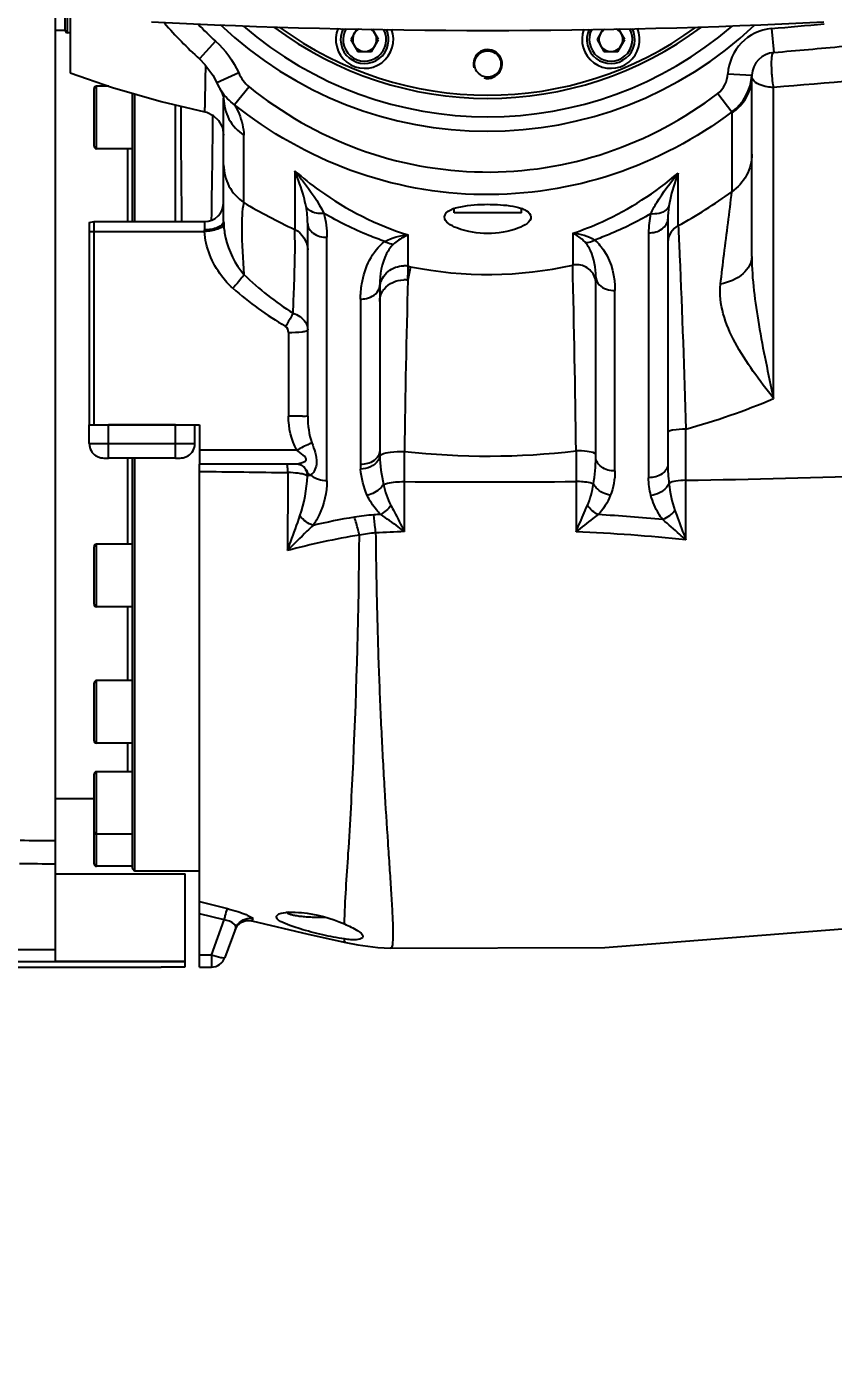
# Model space of a CAD drawing. Header units: millimetres. Extents: x 7426 to 8740, y 124 to 421.
# Drawn here: x 7938.54 to 7946.94, y 287.04 to 300.99 of the extents above; entities that cross this region are included whole.
import ezdxf

# ---------------------------------------------------------------- set-up
doc = ezdxf.new("R2010")
doc.units = ezdxf.units.MM
for name, color, linetype in [('外形图', 7, 'Continuous'), ('多重引线', 7, 'Continuous'), ('尺寸标注', 7, 'Continuous')]:
    doc.layers.add(name, color=color, linetype=linetype)
doc.styles.add('微软雅黑', font='msyh.ttc')
doc.dimstyles.new('尺寸标注_1_20比例', dxfattribs={"dimtxt": 2.1, "dimasz": 1.7, "dimexe": 0.5, "dimexo": 0.4, "dimgap": 0.5, "dimtad": 1, "dimdec": 1, "dimlfac": 20, "dimdsep": 46, "dimtxsty": '微软雅黑', "dimcen": 0.09, "dimadec": 0, "dimazin": 0, "dimtp": 0.01, "dimtm": 0.01, "dimtfac": 1, "dimtdec": 1, "dimtofl": 0, "dimtmove": 0, "dimatfit": 3, "dimfxl": 1, "dimtolj": 1, "dimarcsym": 0})

# ---------------------------------------------------------------- blocks, each defined once
blk = doc.blocks.new('*D1015')
at = {"layer": 'Defpoints', "color": 0}
for p in [(7955.019, 314.092), (7955.019, 297.936), (7930.643, 285.627)]:
    blk.add_point(p, dxfattribs=at)
at = {"layer": '尺寸标注', "color": 0, "linetype": 'Continuous', "lineweight": -2}
for p, q in [((7930.643, 286.027), (7930.643, 314.592)), ((7955.019, 298.336), (7955.019, 314.592)), ((7932.343, 314.092), (7953.319, 314.092))]:
    blk.add_line(p, q, dxfattribs=at)
at = {"layer": '尺寸标注', "color": 0}
for points in [[(7932.343, 314.375), (7932.343, 313.809), (7930.643, 314.092)], [(7953.319, 313.809), (7953.319, 314.375), (7955.019, 314.092)]]:
    blk.add_solid(points, dxfattribs=at)
at = {"layer": '尺寸标注', "color": 0, "insert": (7942.831, 315.678), "char_height": 2.1, "attachment_point": 5, "style": '微软雅黑'}
blk.add_mtext('\\A1;\\A1;487.5', dxfattribs=at)
blk = doc.blocks.new('*D1252')
at = {"layer": 'Defpoints', "color": 0}
for p in [(7955.019, 321.213), (7955.019, 294.482), (7929.743, 267.456)]:
    blk.add_point(p, dxfattribs=at)
at = {"layer": '多重引线', "color": 0, "lineweight": -2}
for p, q in [((7929.743, 267.856), (7929.743, 321.713)), ((7955.019, 294.882), (7955.019, 321.713)), ((7931.443, 321.213), (7953.319, 321.213))]:
    blk.add_line(p, q, dxfattribs=at)
at = {"layer": '多重引线', "color": 0}
for points in [[(7931.443, 321.496), (7931.443, 320.929), (7929.743, 321.213)], [(7953.319, 320.929), (7953.319, 321.496), (7955.019, 321.213)]]:
    blk.add_solid(points, dxfattribs=at)
at = {"layer": '多重引线', "color": 0, "insert": (7942.381, 322.799), "char_height": 2.1, "attachment_point": 5, "style": '微软雅黑'}
blk.add_mtext('\\A1;505.5', dxfattribs=at)

msp = doc.modelspace()

# ---------------------------------------------------------------- linework, layer by layer
at = {"layer": '外形图', "color": 0, "linetype": 'Continuous'}
for p, q in [((7938.8436, 291.2628), (7938.8436, 301.5684)), ((7938.9436, 300.9567), (7938.9436, 301.2382)), ((7938.9686, 300.9317), (7938.9686, 301.1969)), ((7938.9936, 301.1805), (7938.9936, 300.5132)), ((7938.9436, 300.9567), (7938.8436, 300.9567)), ((7941.9808, 300.9717), (7941.9173, 300.8617)), ((7942.206, 300.8617), (7942.1445, 300.9683)), ((7944.5429, 300.9683), (7944.4814, 300.8617)), ((7944.7701, 300.8617), (7944.7066, 300.9717)), ((7946.3001, 300.9757), (7946.3219, 300.7267)), ((7938.9936, 300.9317), (7938.9686, 300.9317)), ((7940.5089, 300.8446), (7940.3406, 300.6598)), ((7941.9173, 300.8617), (7941.9895, 300.7367)), ((7942.1338, 300.7367), (7942.206, 300.8617)), ((7944.4814, 300.8617), (7944.5536, 300.7367)), ((7944.6979, 300.7367), (7944.7701, 300.8617)), ((7941.9895, 300.7367), (7942.1338, 300.7367)), ((7944.5536, 300.7367), (7944.6979, 300.7367)), ((7940.7501, 300.5132), (7940.5227, 300.4094)), ((7945.8444, 300.5037), (7946.0941, 300.4907)), ((7946.0938, 298.602), (7946.0938, 300.4802)), ((7939.2436, 299.7503), (7939.2436, 300.3503)), ((7939.2686, 299.7253), (7939.2686, 300.3753)), ((7939.3989, 300.3753), (7939.2686, 300.3753)), ((7939.6436, 298.9659), (7939.6436, 300.303)), ((7939.6686, 298.9659), (7939.6686, 300.2958)), ((7940.8589, 300.3691), (7940.7081, 300.182)), ((7945.7392, 300.2993), (7945.8846, 300.1083)), ((7946.3202, 297.1235), (7946.3202, 300.3623)), ((7940.0936, 298.9659), (7940.0936, 300.1812)), ((7940.5936, 298.968), (7940.5936, 300.2497)), ((7945.8846, 300.1083), (7945.8845, 300.0956)), ((7945.8845, 300.0956), (7945.8845, 299.2776)), ((7940.8029, 299.1641), (7940.8029, 299.8652)), ((7939.6436, 299.7253), (7939.2686, 299.7253)), ((7939.5936, 299.7253), (7939.5936, 298.9659)), ((7941.3336, 299.4937), (7941.3336, 299.206)), ((7945.3279, 298.9242), (7945.3279, 299.4716)), ((7941.3336, 299.206), (7941.3336, 298.885)), ((7942.9937, 299.0567), (7942.9937, 299.1015)), ((7943.6937, 299.0567), (7942.9937, 299.0567)), ((7943.6937, 299.0567), (7943.6937, 299.1014)), ((7939.1936, 298.9573), (7939.2436, 298.9659)), ((7939.1936, 298.9573), (7939.1936, 296.852)), ((7939.2436, 296.8519), (7939.2436, 298.9659)), ((7939.2436, 298.9659), (7940.3936, 298.9659)), ((7939.2436, 298.8635), (7940.3948, 298.8635)), ((7940.3936, 298.9659), (7940.3936, 298.8811)), ((7941.4686, 296.9394), (7941.4686, 298.9444)), ((7945.2188, 298.9906), (7945.2188, 296.4419)), ((7941.6686, 296.2671), (7941.6686, 298.803)), ((7942.516, 298.5009), (7942.516, 298.8267)), ((7944.2282, 298.8447), (7944.2282, 298.5131)), ((7945.0187, 298.8492), (7945.0187, 296.3005)), ((7942.5395, 298.4961), (7942.5119, 298.3558)), ((7942.2187, 298.3008), (7942.2187, 296.5796)), ((7944.4687, 296.5127), (7944.4687, 298.3897)), ((7942.0187, 298.1594), (7942.0187, 296.4382)), ((7944.6687, 296.3713), (7944.6687, 298.2483)), ((7941.2686, 297.8117), (7941.2686, 296.94)), ((7939.1936, 296.6554), (7939.1936, 296.852)), ((7939.1936, 296.852), (7939.2422, 296.8519)), ((7939.2436, 296.8519), (7940.3436, 296.8519)), ((7939.3936, 296.5045), (7939.3936, 296.8519)), ((7940.0936, 296.8519), (7939.3936, 296.8519)), ((7940.0936, 296.5045), (7940.0936, 296.8519)), ((7940.2936, 296.6554), (7940.2936, 296.8519)), ((7940.3436, 296.8519), (7940.3436, 296.4464)), ((7945.4057, 295.6541), (7945.4057, 296.8055)), ((7940.0936, 296.6519), (7939.3936, 296.6519)), ((7940.0936, 296.5045), (7939.3936, 296.5045)), ((7939.5936, 296.5045), (7939.5936, 295.6073)), ((7939.6436, 292.2315), (7939.6436, 296.5045)), ((7939.6686, 292.2064), (7939.6686, 296.5045)), ((7941.356, 296.5871), (7940.3436, 296.5871)), ((7942.4755, 295.7397), (7942.4755, 296.5743)), ((7944.2629, 296.5803), (7944.2629, 296.26)), ((7940.3436, 296.4463), (7941.3446, 296.4463)), ((7940.3436, 291.2064), (7940.3436, 296.4428)), ((7941.3447, 296.4463), (7941.345, 296.4463)), ((7941.3963, 296.4345), (7941.4362, 296.4062)), ((7941.4362, 296.4062), (7941.4595, 296.373)), ((7941.4595, 296.373), (7941.4629, 296.365)), ((7944.2629, 296.2599), (7944.2629, 295.7375)), ((7939.2436, 294.9823), (7939.2436, 295.5823)), ((7939.2686, 294.9573), (7939.2686, 295.6073)), ((7939.6436, 295.6073), (7939.2686, 295.6073)), ((7939.6436, 294.9573), (7939.2686, 294.9573)), ((7939.5936, 294.9573), (7939.5936, 294.1879)), ((7939.2436, 293.5629), (7939.2436, 294.1629)), ((7939.2686, 293.5379), (7939.2686, 294.1879)), ((7939.6436, 294.1879), (7939.2686, 294.1879)), ((7939.6436, 293.5379), (7939.2686, 293.5379)), ((7939.5936, 293.5379), (7939.5936, 293.2395)), ((7939.2436, 292.2814), (7939.2436, 293.2145)), ((7939.2686, 292.2564), (7939.2686, 293.2395)), ((7939.6436, 293.2395), (7939.2686, 293.2395)), ((7939.2436, 292.9565), (7938.8436, 292.9565)), ((7939.6436, 292.5895), (7939.2686, 292.5895)), ((7938.8436, 292.1784), (7940.1936, 292.1784)), ((7939.6436, 292.2564), (7939.2686, 292.2564)), ((7939.6436, 292.2314), (7939.6686, 292.2064)), ((7940.3436, 292.2064), (7939.6686, 292.2064)), ((7940.1936, 291.2073), (7940.1936, 292.1784)), ((7940.3436, 291.8878), (7940.6342, 291.8144)), ((7940.5989, 291.6966), (7940.3436, 291.761)), ((7940.4656, 291.3304), (7940.5989, 291.6966)), ((7940.7198, 291.6163), (7940.6066, 291.3051)), ((7940.7119, 291.5946), (7940.7383, 291.64)), ((7940.8884, 291.689), (7941.4729, 291.5505)), ((7941.4729, 291.5505), (7941.8649, 291.4618)), ((7938.8436, 291.3859), (7937.123, 291.3859)), ((7940.4656, 291.3304), (7940.3436, 291.3304)), ((7940.4656, 291.3304), (7940.4656, 291.2064)), ((7942.3319, 291.4032), (7942.3318, 291.4032)), ((7937.0603, 291.2064), (7939.9436, 291.2064)), ((7940.1936, 291.2608), (7937.0611, 291.2608)), ((7940.1936, 291.2628), (7938.8436, 291.2628)), ((7939.9436, 291.2073), (7939.9436, 291.2064)), ((7939.9436, 291.2073), (7940.1936, 291.2073)), ((7940.3436, 291.2064), (7940.4656, 291.2064))]:
    msp.add_line(p, q, dxfattribs=at)
for points in [[(7940.3406, 300.6598), (7940.3981, 300.6014), (7940.4804, 300.4895), (7940.5227, 300.4094)], [(7938.9936, 300.5132), (7939.4359, 300.3627), (7939.9444, 300.2165), (7940.3959, 300.1096)], [(7940.5227, 300.4094), (7940.5266, 300.4009), (7940.5708, 300.3156)], [(7940.5708, 300.3156), (7940.5883, 300.2711), (7940.5915, 300.2597)], [(7940.5915, 300.2597), (7940.5935, 300.2496), (7940.5936, 300.2497)], [(7940.3959, 300.1096), (7940.4175, 300.104), (7940.4851, 300.0713), (7940.5414, 300.018), (7940.5798, 299.9472), (7940.5936, 299.8651)], [(7941.345, 296.4463), (7941.3608, 296.4451), (7941.3963, 296.4345)], [(7940.7383, 291.64), (7940.7786, 291.6736), (7940.8279, 291.6912), (7940.8804, 291.6907), (7940.8884, 291.689)], [(7942.3319, 291.4032), (7944.5628, 291.4106), (7947.0389, 291.6042)], [(7941.8649, 291.4618), (7941.9925, 291.4369), (7942.1985, 291.4108), (7942.3317, 291.4029)]]:
    msp.add_lwpolyline(points, dxfattribs=at)
msp.add_circle((7943.3437, 300.6067), 0.1375, dxfattribs=at)
for centre, radius, start, end in [((7938.9686, 300.9567), 0.025, 180, 270), ((7943.3437, 369.965), 69.0083, 267.092708, 272.907292), ((7943.3437, 303.9568), 4.4597, 220.98425, 227.67048), ((7943.3437, 303.9568), 4.2097, 224.23471, 227.67048), ((7943.3437, 303.9568), 4.0501, 226.51002, 313.31667), ((7943.3437, 303.9568), 3.9001, 229.27876, 310.74329), ((7943.3437, 303.9568), 3.7078, 233.102, 306.89801), ((7943.3437, 303.9568), 3.6751, 233.79706, 306.09519), ((7942.0617, 300.8617), 0.3, 157.06183, 20.86111), ((7942.0617, 300.8617), 0.25, 152.64407, 25.27711), ((7942.0617, 300.8617), 0.225, 149.5219, 28.34705), ((7942.0617, 300.8617), 0.125, 118.77901, 58.72349), ((7944.6257, 300.8617), 0.3, 159.13889, 22.93817), ((7944.6257, 300.8617), 0.25, 154.72289, 27.35593), ((7944.6257, 300.8617), 0.225, 151.65295, 30.4781), ((7944.6257, 300.8617), 0.125, 121.27651, 61.22099), ((7946.3438, 300.4776), 0.5, 95.01046, 177.01342), ((7928.085, 509.6053), 209.4232, 274.989742, 275.139607), ((7943.3437, 300.6067), 0.15, 255, 195), ((7946.3438, 300.4776), 0.25, 95.01046, 177.0134), ((7940.1586, 300.5844), 0.2486, 359.05214, 1.37639), ((7940.3467, 300.2654), 0.3209, 77.57454, 79.1329), ((7945.5924, 300.517), 0.5024, 305.56804, 356.99067), ((7946.3436, 300.4776), 0.2498, 177.01233, 180.00084), ((7939.2686, 300.3503), 0.025, 90, 180), ((7941.0066, 300.6134), 0.5243, 209.56276, 213.75944), ((8147.2626, 301.1722), 207.1189, 180.277507, 180.609848), ((7737.5479, 302.1868), 202.9454, 359.095311, 359.405335), ((7939.2686, 299.7503), 0.025, 180, 270), ((7943.1556, 302.9605), 4.5837, 298.286, 306.53732), ((7940.3936, 299.1659), 0.2, 270, 0), ((7943.7719, 304.1656), 5.8163, 239.30612, 245.21827), ((7943.112, 298.755), 0.3674, 109.13339, 112.16217), ((7943.5753, 298.7548), 0.3676, 67.85284, 70.84671), ((7945.9294, 298.8499), 0.9107, 167.51616, 180.04086), ((7946.072, 298.9913), 0.8533, 170.88884, 180.04524), ((7942.4686, 298.2453), 0.2599, 79.49678, 89.99243), ((7915.7347, 299.1859), 26.7901, 358.22469, 358.53486), ((7944.0711, 306.0934), 7.7502, 258.42455, 258.60165), ((7943.3438, 302.4797), 4.064, 258.58445, 282.56969), ((7771.7589, 294.4544), 172.5171, 0.706051, 1.348104), ((7943.032, 300.7294), 3.2123, 226.10689, 237.73241), ((7942.4687, 298.083), 0.2763, 80.99453, 89.99924), ((8076.1966, 294.734), 133.7337, 178.448108, 179.211569), ((7943.0284, 300.9267), 3.5374, 228.60337, 239.59809), ((7942.4455, 298.1226), 0.2295, 141.94383, 147.48631), ((7943.3866, 304.0868), 7.556, 285.4985, 292.84525), ((7943.751, 296.579), 1.5323, 179.97498, 181.88929), ((7942.4688, 295.3447), 1.2295, 89.68661, 90.00625), ((7943.3435, 304.2997), 7.7741, 263.58959, 276.79196), ((7942.8639, 296.5119), 1.6048, 350.02482, 0.02809), ((7944.0708, 542.1078), 245.7698, 269.131041, 269.345449), ((8299.8317, 293.4551), 358.5802, 179.53682, 179.666619), ((7941.318, 296.3153), 0.1482, 23.10084, 41.11261), ((7941.1245, 296.241), 0.3586, 14.07043, 17.71484), ((7941.3932, 296.3258), 0.0792, 1.69886, 15.94304), ((7942.7711, 296.4377), 0.7524, 179.96535, 183.61703), ((7946.928, 296.4429), 1.7092, 180.03492, 186.79508), ((7943.3724, 421.4095), 125.1527, 270.930898, 272.832785), ((7941.5587, 296.2682), 0.1051, 145.20674, 151.73174), ((7942.4687, 295.2535), 1.006, 89.60957, 90.00002), ((7943.3431, 423.4001), 127.1435, 269.60902, 270.414484), ((7943.3806, 287.6484), 8.3643, 99.81684, 102.82334), ((7942.2681, 294.0785), 1.8386, 93.43496, 99.82153), ((7943.3229, 276.5069), 19.4419, 93.2267, 93.43532), ((7943.3993, 277.1456), 18.8021, 84.60716, 86.6625), ((7943.1996, 288.3523), 7.4468, 99.21679, 105.11682), ((7942.2666, 294.3778), 1.3503, 93.83285, 101.09205), ((7943.3287, 275.1823), 20.5751, 92.37657, 93.21068), ((7943.4031, 276.0721), 19.6842, 84.16077, 87.49642), ((7939.2686, 295.5823), 0.025, 90, 180), ((7939.2686, 294.9823), 0.025, 180, 270), ((7939.2686, 294.1629), 0.025, 90, 180), ((7939.2686, 293.5629), 0.025, 180, 270), ((7939.2686, 293.2145), 0.025, 90, 180), ((7939.2686, 292.6145), 0.025, 180, 270), ((7938.8121, 308.659), 16.1353, 268.80151, 270.11172), ((7938.8148, 308.5555), 16.2732, 268.78193, 270.10118), ((7939.2686, 292.2814), 0.025, 180, 270), ((7941.3, 291.2209), 0.5567, 92.68387, 95.93519), ((7940.8602, 291.5627), 0.1516, 76.16658, 89.79997), ((7940.4656, 291.3564), 0.15, 270, 340)]:
    msp.add_arc(centre, radius, start, end, dxfattribs=at)
for points, knots in [([(7946.3219, 300.7267), (7946.5637, 300.7479), (7947.0484, 300.7905), (7947.7791, 300.8609), (7948.3981, 300.9368), (7948.9104, 301.0451), (7949.4466, 301.2598), (7949.8114, 301.8971), (7950.1111, 302.878), (7950.249, 304.1334), (7950.1102, 305.39), (7949.81, 306.3707), (7949.4428, 307.0066), (7948.9073, 307.2193), (7948.3955, 307.3272), (7947.7773, 307.4029), (7947.0476, 307.4732), (7946.5634, 307.5158), (7946.3219, 307.5369)], [0, 0, 0, 0, 0.0593043, 0.1188845, 0.1794921, 0.2113154, 0.2472204, 0.3167243, 0.3787353, 0.500163, 0.6214929, 0.6838269, 0.7530601, 0.7889393, 0.8207532, 0.8812568, 0.9407662, 1, 1, 1, 1]), ([(7949.4599, 300.9538), (7949.2794, 300.7975), (7948.7801, 300.6074), (7947.7181, 300.4752), (7946.8818, 300.4082), (7946.3202, 300.3623)], [0, 0, 0, 0, 0.222037, 0.4759952, 1, 1, 1, 1]), ([(7946.3068, 300.6996), (7946.3079, 300.705), (7946.3101, 300.7139), (7946.3138, 300.7225), (7946.316, 300.7253)], [0, 0, 0, 0, 0.6084151, 1, 1, 1, 1]), ([(7940.3959, 300.1096), (7940.3984, 300.1093), (7940.3946, 300.1265), (7940.4, 300.1426), (7940.3988, 300.1842), (7940.4023, 300.2617), (7940.4039, 300.3974), (7940.4062, 300.5133), (7940.4072, 300.5802)], [0, 0, 0, 0, 0.0162372, 0.0652196, 0.1458666, 0.257744, 0.5735435, 1, 1, 1, 1]), ([(7946.3055, 300.4802), (7946.3041, 300.4963), (7946.2999, 300.5562), (7946.2986, 300.6165), (7946.3019, 300.6603)], [0, 0, 0, 0, 0.2698218, 1, 1, 1, 1]), ([(7945.8845, 300.0956), (7945.9474, 300.1378), (7946.0544, 300.2517), (7946.0938, 300.4037), (7946.0938, 300.4776)], [0, 0, 0, 0, 0.5060382, 1, 1, 1, 1]), ([(7946.3202, 300.3623), (7946.2977, 300.3633), (7946.2223, 300.372), (7946.1358, 300.3986), (7946.1053, 300.4447)], [0, 0, 0, 0, 0.2893746, 1, 1, 1, 1]), ([(7946.3202, 300.3623), (7946.3187, 300.3709), (7946.3126, 300.41), (7946.3081, 300.4494), (7946.3055, 300.4802)], [0, 0, 0, 0, 0.2191692, 1, 1, 1, 1]), ([(7940.8589, 300.3691), (7941.1995, 300.0947), (7941.9744, 299.6517), (7943.2871, 299.4074), (7944.6056, 299.614), (7945.3918, 300.0347), (7945.7392, 300.2993)], [0, 0, 0, 0, 0.2503268, 0.5002743, 0.7500591, 1, 1, 1, 1]), ([(7940.5936, 300.2497), (7940.5936, 300.1753), (7940.6328, 300.0226), (7940.7399, 299.9078), (7940.8029, 299.8652)], [0, 0, 0, 0, 0.4946034, 1, 1, 1, 1]), ([(7945.8845, 300.1083), (7945.5156, 299.8291), (7944.6812, 299.3856), (7943.2836, 299.1681), (7941.8922, 299.4254), (7941.0698, 299.8924), (7940.7081, 300.182)], [0, 0, 0, 0, 0.249805, 0.4997513, 0.7498463, 1, 1, 1, 1]), ([(7940.7082, 300.182), (7940.7249, 300.1512), (7940.773, 300.0517), (7940.8029, 299.941), (7940.8029, 299.8651)], [0, 0, 0, 0, 0.3157625, 1, 1, 1, 1]), ([(7940.5936, 299.5562), (7940.5936, 299.4804), (7940.6324, 299.3255), (7940.7396, 299.2077), (7940.8029, 299.1641)], [0, 0, 0, 0, 0.4964974, 1, 1, 1, 1]), ([(7946.0938, 299.6684), (7946.0938, 299.5929), (7946.0549, 299.4383), (7945.9477, 299.321), (7945.8845, 299.2776)], [0, 0, 0, 0, 0.4961955, 1, 1, 1, 1]), ([(7941.3336, 299.4937), (7941.3612, 299.4603), (7941.4729, 299.3207), (7941.5778, 299.1736), (7941.6379, 299.052)], [0, 0, 0, 0, 0.2422784, 1, 1, 1, 1]), ([(7941.4516, 299.1242), (7941.4448, 299.1587), (7941.4144, 299.2846), (7941.3699, 299.4067), (7941.3336, 299.4937)], [0, 0, 0, 0, 0.2715449, 1, 1, 1, 1]), ([(7941.3338, 299.4936), (7941.4163, 299.4224), (7941.7723, 299.1404), (7942.186, 298.9276), (7942.516, 298.8267)], [0, 0, 0, 0, 0.240141, 1, 1, 1, 1]), ([(7944.2283, 298.8447), (7944.3331, 298.8791), (7944.7281, 299.0335), (7945.0889, 299.2691), (7945.3278, 299.4715)], [0, 0, 0, 0, 0.2605118, 1, 1, 1, 1]), ([(7945.0403, 299.0467), (7945.059, 299.0869), (7945.1419, 299.2373), (7945.247, 299.3738), (7945.3279, 299.4716)], [0, 0, 0, 0, 0.2589541, 1, 1, 1, 1]), ([(7945.3279, 299.4716), (7945.318, 299.4455), (7945.2775, 299.3329), (7945.2441, 299.217), (7945.2295, 299.1264)], [0, 0, 0, 0, 0.2335605, 1, 1, 1, 1]), ([(7945.7671, 298.3142), (7945.7793, 298.4189), (7945.8173, 298.7401), (7945.8627, 299.0605), (7945.8845, 299.2776)], [0, 0, 0, 0, 0.3257754, 1, 1, 1, 1]), ([(7940.8029, 299.1641), (7940.783, 299.0767), (7940.7783, 298.8237), (7940.7911, 298.5746), (7940.8048, 298.4145)], [0, 0, 0, 0, 0.3579904, 1, 1, 1, 1]), ([(7942.9916, 299.1021), (7943.0146, 299.1101), (7943.1298, 299.1393), (7943.2495, 299.146), (7943.3437, 299.146)], [0, 0, 0, 0, 0.2052519, 1, 1, 1, 1]), ([(7943.3437, 299.146), (7943.3774, 299.146), (7943.4955, 299.1424), (7943.6158, 299.13), (7943.6959, 299.1021)], [0, 0, 0, 0, 0.2840793, 1, 1, 1, 1]), ([(7941.6379, 299.0521), (7941.6185, 299.0496), (7941.551, 299.047), (7941.4736, 299.0805), (7941.4516, 299.1242)], [0, 0, 0, 0, 0.285346, 1, 1, 1, 1]), ([(7942.2729, 298.7593), (7942.2166, 298.7788), (7941.9981, 298.8607), (7941.7879, 298.9645), (7941.6379, 299.0521)], [0, 0, 0, 0, 0.2554029, 1, 1, 1, 1]), ([(7942.8937, 299.0162), (7942.8937, 299.0237), (7942.9036, 299.063), (7942.9444, 299.0834), (7942.9734, 299.0952)], [0, 0, 0, 0, 0.1942103, 1, 1, 1, 1]), ([(7943.3437, 298.8434), (7943.2344, 298.8434), (7943.086, 298.8595), (7942.8937, 298.9588), (7942.8937, 299.0162)], [0, 0, 0, 0, 0.6558779, 1, 1, 1, 1]), ([(7943.7937, 299.0162), (7943.7937, 298.9588), (7943.6014, 298.8595), (7943.453, 298.8434), (7943.3437, 298.8434)], [0, 0, 0, 0, 0.3440804, 1, 1, 1, 1]), ([(7943.7139, 299.0953), (7943.7258, 299.0904), (7943.7597, 299.0752), (7943.7937, 299.0417), (7943.7937, 299.0162)], [0, 0, 0, 0, 0.3349878, 1, 1, 1, 1]), ([(7945.0403, 299.0467), (7944.9015, 298.9662), (7944.7079, 298.87), (7944.507, 298.7923), (7944.4554, 298.7737)], [0, 0, 0, 0, 0.7451648, 1, 1, 1, 1]), ([(7945.2295, 299.1264), (7945.2235, 299.1126), (7945.1793, 299.0539), (7945.096, 299.0405), (7945.0403, 299.0467)], [0, 0, 0, 0, 0.2116171, 1, 1, 1, 1]), ([(7940.5936, 298.968), (7940.5936, 298.9397), (7940.5131, 298.886), (7940.4415, 298.8811), (7940.3936, 298.8811)], [0, 0, 0, 0, 0.3714667, 1, 1, 1, 1]), ([(7940.3948, 298.8635), (7940.3944, 298.8665), (7940.3938, 298.8723), (7940.3936, 298.8782), (7940.3936, 298.8811)], [0, 0, 0, 0, 0.5078672, 1, 1, 1, 1]), ([(7940.5945, 298.9354), (7940.5924, 298.9101), (7940.5051, 298.8747), (7940.442, 298.8659), (7940.3948, 298.8635)], [0, 0, 0, 0, 0.3502668, 1, 1, 1, 1]), ([(7940.6893, 298.2731), (7940.6458, 298.3115), (7940.4943, 298.4757), (7940.4043, 298.6987), (7940.3948, 298.8635)], [0, 0, 0, 0, 0.2599143, 1, 1, 1, 1]), ([(7940.5945, 298.9354), (7940.5967, 298.8894), (7940.6242, 298.702), (7940.7113, 298.5227), (7940.8048, 298.4144)], [0, 0, 0, 0, 0.2435391, 1, 1, 1, 1]), ([(7941.317, 298.0131), (7941.3208, 298.1096), (7941.3306, 298.4), (7941.3413, 298.691), (7941.3336, 298.885)], [0, 0, 0, 0, 0.3320577, 1, 1, 1, 1]), ([(7941.4686, 298.9444), (7941.4686, 298.9058), (7941.5282, 298.8217), (7941.6195, 298.803), (7941.6686, 298.803)], [0, 0, 0, 0, 0.4402325, 1, 1, 1, 1]), ([(7945.0187, 298.8492), (7945.0679, 298.8492), (7945.1592, 298.8679), (7945.2188, 298.952), (7945.2188, 298.9906)], [0, 0, 0, 0, 0.5597675, 1, 1, 1, 1]), ([(7945.3279, 298.9242), (7945.3321, 298.8218), (7945.3641, 298.1159), (7945.3889, 297.4095), (7945.4057, 296.8055)], [0, 0, 0, 0, 0.1449618, 1, 1, 1, 1]), ([(7942.0187, 298.1594), (7942.0187, 298.2128), (7942.0363, 298.4309), (7942.1377, 298.6608), (7942.2729, 298.7593)], [0, 0, 0, 0, 0.242192, 1, 1, 1, 1]), ([(7942.3599, 298.7286), (7942.3313, 298.7016), (7942.2453, 298.5719), (7942.2187, 298.4141), (7942.2187, 298.3008)], [0, 0, 0, 0, 0.257468, 1, 1, 1, 1]), ([(7942.3599, 298.7286), (7942.3534, 298.7281), (7942.3221, 298.7303), (7942.2932, 298.7454), (7942.2729, 298.7593)], [0, 0, 0, 0, 0.2095135, 1, 1, 1, 1]), ([(7942.516, 298.8267), (7942.5028, 298.822), (7942.4459, 298.7979), (7942.3946, 298.7613), (7942.3599, 298.7286)], [0, 0, 0, 0, 0.2271528, 1, 1, 1, 1]), ([(7944.3621, 298.7461), (7944.3517, 298.7574), (7944.3121, 298.7965), (7944.265, 298.8284), (7944.2282, 298.8447)], [0, 0, 0, 0, 0.2761053, 1, 1, 1, 1]), ([(7944.4554, 298.7737), (7944.4474, 298.7687), (7944.419, 298.7529), (7944.3852, 298.7431), (7944.3621, 298.7461)], [0, 0, 0, 0, 0.2890732, 1, 1, 1, 1]), ([(7944.4687, 298.3897), (7944.4687, 298.4833), (7944.4487, 298.6126), (7944.3837, 298.7224), (7944.3621, 298.7461)], [0, 0, 0, 0, 0.7449009, 1, 1, 1, 1]), ([(7944.4554, 298.7737), (7944.4965, 298.741), (7944.6227, 298.5904), (7944.6687, 298.3888), (7944.6687, 298.2483)], [0, 0, 0, 0, 0.2720301, 1, 1, 1, 1]), ([(7946.0938, 298.602), (7946.0938, 298.5364), (7946.0013, 298.3886), (7945.8524, 298.3335), (7945.7671, 298.3142)], [0, 0, 0, 0, 0.428969, 1, 1, 1, 1]), ([(7946.0938, 298.6021), (7946.0938, 298.3655), (7946.1611, 297.8678), (7946.2645, 297.3801), (7946.3202, 297.1235)], [0, 0, 0, 0, 0.4739357, 1, 1, 1, 1]), ([(7942.2214, 298.3003), (7942.2301, 298.3557), (7942.2925, 298.4648), (7942.4107, 298.5052), (7942.4687, 298.5052)], [0, 0, 0, 0, 0.4918068, 1, 1, 1, 1]), ([(7944.4564, 298.3912), (7944.4396, 298.4349), (7944.3709, 298.5097), (7944.2722, 298.5219), (7944.2282, 298.5131)], [0, 0, 0, 0, 0.5110732, 1, 1, 1, 1]), ([(7940.8048, 298.4144), (7940.7981, 298.4039), (7940.7629, 298.3542), (7940.7227, 298.3081), (7940.6893, 298.2731)], [0, 0, 0, 0, 0.2052038, 1, 1, 1, 1]), ([(7946.3202, 297.1235), (7946.1776, 297.3122), (7945.9053, 297.6565), (7945.7431, 298.1075), (7945.7671, 298.3142)], [0, 0, 0, 0, 0.5320396, 1, 1, 1, 1]), ([(7942.0187, 298.1594), (7942.0392, 298.1594), (7942.1136, 298.1664), (7942.194, 298.2139), (7942.2125, 298.2661)], [0, 0, 0, 0, 0.2704763, 1, 1, 1, 1]), ([(7941.317, 298.0131), (7941.3117, 298.0029), (7941.2869, 297.9564), (7941.2601, 297.9109), (7941.2383, 297.8757)], [0, 0, 0, 0, 0.2171888, 1, 1, 1, 1]), ([(7941.317, 298.0131), (7941.3417, 298.0051), (7941.4141, 297.9725), (7941.4686, 297.8938), (7941.4686, 297.8402)], [0, 0, 0, 0, 0.3264172, 1, 1, 1, 1]), ([(7941.2686, 297.8117), (7941.3159, 297.8117), (7941.3831, 297.8148), (7941.4422, 297.8251), (7941.4686, 297.8343), (7941.4686, 297.8402)], [0, 0, 0, 0, 0.6918414, 0.914397, 1, 1, 1, 1]), ([(7941.4686, 296.9394), (7941.4686, 296.9441), (7941.4373, 296.9328), (7941.4065, 296.9439), (7941.3388, 296.9384), (7941.2932, 296.94), (7941.2686, 296.94)], [0, 0, 0, 0, 0.0702184, 0.2928997, 0.6319089, 1, 1, 1, 1]), ([(7945.4057, 296.8055), (7945.3612, 296.805), (7945.2992, 296.8006), (7945.2418, 296.7896), (7945.2188, 296.7783), (7945.2188, 296.7725)], [0, 0, 0, 0, 0.6897643, 0.9094039, 1, 1, 1, 1]), ([(7939.1936, 296.6554), (7939.1936, 296.6305), (7939.2064, 296.5799), (7939.2511, 296.5327), (7939.2962, 296.5114), (7939.3292, 296.5051), (7939.3616, 296.5047), (7939.3819, 296.5045), (7939.3936, 296.5045)], [0, 0, 0, 0, 0.2627797, 0.5254255, 0.6576607, 0.7854944, 0.876769, 1, 1, 1, 1]), ([(7939.3936, 296.6519), (7939.3806, 296.6519), (7939.3551, 296.6519), (7939.318, 296.6521), (7939.2839, 296.6524), (7939.254, 296.6529), (7939.2322, 296.6533), (7939.2178, 296.6537), (7939.2093, 296.654), (7939.2029, 296.6544), (7939.1978, 296.6545), (7939.1955, 296.6551), (7939.1936, 296.655), (7939.1936, 296.6554)], [0, 0, 0, 0, 0.1949803, 0.3824557, 0.5552497, 0.7067103, 0.8310275, 0.8814714, 0.9234329, 0.9565127, 0.9804026, 0.9948909, 1, 1, 1, 1]), ([(7940.0936, 296.5045), (7940.1053, 296.5045), (7940.1255, 296.5047), (7940.158, 296.5051), (7940.191, 296.5114), (7940.2361, 296.5327), (7940.2808, 296.5799), (7940.2936, 296.6305), (7940.2936, 296.6554)], [0, 0, 0, 0, 0.1232268, 0.2144857, 0.3423204, 0.4745632, 0.7372103, 1, 1, 1, 1]), ([(7940.2936, 296.6554), (7940.2936, 296.655), (7940.2916, 296.6551), (7940.2894, 296.6545), (7940.2843, 296.6544), (7940.2778, 296.654), (7940.2694, 296.6537), (7940.255, 296.6533), (7940.2332, 296.6529), (7940.2033, 296.6524), (7940.1692, 296.6521), (7940.1321, 296.6519), (7940.1066, 296.6519), (7940.0936, 296.6519)], [0, 0, 0, 0, 0.0051091, 0.0195974, 0.0434873, 0.0765671, 0.1185286, 0.1689725, 0.2932897, 0.4447503, 0.6175443, 0.8050197, 1, 1, 1, 1]), ([(7941.5123, 296.663), (7941.5031, 296.6593), (7941.4501, 296.6359), (7941.3985, 296.6095), (7941.356, 296.5871)], [0, 0, 0, 0, 0.1705191, 1, 1, 1, 1]), ([(7941.5123, 296.663), (7941.5355, 296.5961), (7941.5855, 296.4835), (7941.5392, 296.3592), (7941.5048, 296.3275)], [0, 0, 0, 0, 0.6015664, 1, 1, 1, 1]), ([(7941.345, 296.4463), (7941.3833, 296.4463), (7941.5203, 296.4798), (7941.3926, 296.5578), (7941.356, 296.5871)], [0, 0, 0, 0, 0.449822, 1, 1, 1, 1]), ([(7942.2187, 296.5796), (7942.2187, 296.541), (7942.1591, 296.4569), (7942.0678, 296.4382), (7942.0187, 296.4382)], [0, 0, 0, 0, 0.4402325, 1, 1, 1, 1]), ([(7942.2195, 296.5284), (7942.2178, 296.5109), (7942.1862, 296.4282), (7942.0874, 296.3924), (7942.0202, 296.3903)], [0, 0, 0, 0, 0.2077796, 1, 1, 1, 1]), ([(7942.2195, 296.5284), (7942.2207, 296.5313), (7942.2259, 296.5371), (7942.2324, 296.5409), (7942.2364, 296.5429)], [0, 0, 0, 0, 0.4039694, 1, 1, 1, 1]), ([(7942.2364, 296.5429), (7942.2657, 296.5575), (7942.3453, 296.5692), (7942.423, 296.5743), (7942.4687, 296.5743)], [0, 0, 0, 0, 0.4174549, 1, 1, 1, 1]), ([(7944.4587, 296.5529), (7944.4356, 296.5668), (7944.3673, 296.5758), (7944.3022, 296.5804), (7944.2629, 296.5802)], [0, 0, 0, 0, 0.4061565, 1, 1, 1, 1]), ([(7944.4687, 296.5405), (7944.4687, 296.5427), (7944.4661, 296.5481), (7944.4615, 296.5512), (7944.4587, 296.5529)], [0, 0, 0, 0, 0.3998214, 1, 1, 1, 1]), ([(7944.6687, 296.3713), (7944.6196, 296.3713), (7944.5283, 296.39), (7944.4687, 296.4741), (7944.4687, 296.5127)], [0, 0, 0, 0, 0.5597675, 1, 1, 1, 1]), ([(7941.2632, 296.3541), (7941.2626, 296.3791), (7941.2606, 296.4107), (7941.2544, 296.4416), (7941.2527, 296.4477)], [0, 0, 0, 0, 0.7962915, 1, 1, 1, 1]), ([(7941.3986, 296.3416), (7941.389, 296.3433), (7941.3441, 296.35), (7941.2988, 296.353), (7941.2632, 296.3541)], [0, 0, 0, 0, 0.2158979, 1, 1, 1, 1]), ([(7941.4554, 296.3782), (7941.4575, 296.3736), (7941.4613, 296.3643), (7941.4646, 296.3548), (7941.4661, 296.3501)], [0, 0, 0, 0, 0.5033993, 1, 1, 1, 1]), ([(7941.4694, 296.3476), (7941.4681, 296.3498), (7941.4659, 296.3557), (7941.4637, 296.3615), (7941.4624, 296.365)], [0, 0, 0, 0, 0.4100538, 1, 1, 1, 1]), ([(7945.2188, 296.4419), (7945.2188, 296.4033), (7945.1592, 296.3192), (7945.0679, 296.3005), (7945.0187, 296.3005)], [0, 0, 0, 0, 0.4402325, 1, 1, 1, 1]), ([(7941.4661, 296.318), (7941.4638, 296.3207), (7941.4563, 296.3257), (7941.4481, 296.329), (7941.4432, 296.3307)], [0, 0, 0, 0, 0.4047727, 1, 1, 1, 1]), ([(7941.6686, 296.2671), (7941.6686, 296.1466), (7941.6305, 295.9806), (7941.5488, 295.8388), (7941.5242, 295.8041)], [0, 0, 0, 0, 0.7389298, 1, 1, 1, 1]), ([(7942.258, 296.2309), (7942.2498, 296.2173), (7942.2066, 296.1631), (7942.1413, 296.1281), (7942.0895, 296.1162)], [0, 0, 0, 0, 0.2298961, 1, 1, 1, 1]), ([(7942.258, 296.2309), (7942.2716, 296.2362), (7942.3404, 296.2548), (7942.4121, 296.2595), (7942.4687, 296.2595)], [0, 0, 0, 0, 0.2045298, 1, 1, 1, 1]), ([(7944.4445, 296.2339), (7944.4336, 296.2389), (7944.3743, 296.2564), (7944.3123, 296.2603), (7944.2629, 296.2599)], [0, 0, 0, 0, 0.195437, 1, 1, 1, 1]), ([(7944.6202, 296.1162), (7944.5657, 296.1269), (7944.4959, 296.162), (7944.4523, 296.2197), (7944.4445, 296.2339)], [0, 0, 0, 0, 0.774245, 1, 1, 1, 1]), ([(7945.2308, 296.2407), (7945.2245, 296.2252), (7945.1818, 296.1594), (7945.1026, 296.1241), (7945.0428, 296.1162)], [0, 0, 0, 0, 0.2175681, 1, 1, 1, 1]), ([(7945.4057, 296.2733), (7945.3707, 296.2728), (7945.312, 296.2674), (7945.2512, 296.2547), (7945.2308, 296.2407)], [0, 0, 0, 0, 0.5859862, 1, 1, 1, 1]), ([(7942.2286, 295.918), (7942.2131, 295.9325), (7942.1575, 295.9917), (7942.1145, 296.062), (7942.0895, 296.1162)], [0, 0, 0, 0, 0.2625917, 1, 1, 1, 1]), ([(7945.1664, 295.8645), (7945.151, 295.8835), (7945.0968, 295.9605), (7945.0603, 296.0491), (7945.0428, 296.1162)], [0, 0, 0, 0, 0.2608437, 1, 1, 1, 1]), ([(7942.3353, 296.0112), (7942.3466, 295.99), (7942.3942, 295.9), (7942.4409, 295.8094), (7942.4755, 295.7397)], [0, 0, 0, 0, 0.236076, 1, 1, 1, 1]), ([(7944.2629, 295.7375), (7944.273, 295.7615), (7944.3119, 295.8526), (7944.352, 295.9432), (7944.3813, 296.0101)], [0, 0, 0, 0, 0.2624971, 1, 1, 1, 1]), ([(7945.2926, 295.9602), (7945.3014, 295.9358), (7945.3388, 295.8337), (7945.377, 295.7319), (7945.4057, 295.6541)], [0, 0, 0, 0, 0.2381879, 1, 1, 1, 1]), ([(7941.2576, 295.5414), (7941.269, 295.5727), (7941.3128, 295.6927), (7941.3569, 295.8127), (7941.3884, 295.9017)], [0, 0, 0, 0, 0.261056, 1, 1, 1, 1]), ([(7941.5242, 295.8041), (7941.5032, 295.7838), (7941.4136, 295.697), (7941.3246, 295.6095), (7941.2576, 295.5414)], [0, 0, 0, 0, 0.2336679, 1, 1, 1, 1]), ([(7942.0068, 295.7029), (7942.0029, 295.7201), (7941.9876, 295.7831), (7941.9699, 295.8456), (7941.9545, 295.8902)], [0, 0, 0, 0, 0.2722666, 1, 1, 1, 1]), ([(7942.1764, 295.7251), (7942.175, 295.7424), (7942.1696, 295.8054), (7942.1634, 295.8683), (7942.1579, 295.9139)], [0, 0, 0, 0, 0.2736768, 1, 1, 1, 1]), ([(7942.4755, 295.7397), (7942.4544, 295.7562), (7942.3735, 295.8176), (7942.2905, 295.8761), (7942.2286, 295.918)], [0, 0, 0, 0, 0.2636467, 1, 1, 1, 1]), ([(7944.4939, 295.9158), (7944.4756, 295.9024), (7944.3974, 295.8446), (7944.3204, 295.785), (7944.2629, 295.7375)], [0, 0, 0, 0, 0.2333268, 1, 1, 1, 1]), ([(7945.4057, 295.6542), (7945.3849, 295.6731), (7945.3061, 295.7443), (7945.2256, 295.8136), (7945.1664, 295.8645)], [0, 0, 0, 0, 0.2649468, 1, 1, 1, 1]), ([(7941.8505, 291.6561), (7941.8584, 291.9004), (7941.8991, 292.4616), (7941.9716, 293.8098), (7942.0018, 294.9156), (7942.0068, 295.7032)], [0, 0, 0, 0, 0.1810208, 0.4166515, 1, 1, 1, 1]), ([(7942.1763, 295.7251), (7942.179, 295.4784), (7942.1866, 295.0019), (7942.2068, 294.3106), (7942.2337, 293.6675), (7942.266, 293.0701), (7942.296, 292.6016), (7942.3197, 292.2512), (7942.3359, 292.0122), (7942.3484, 291.7955), (7942.3577, 291.6156), (7942.3552, 291.4882), (7942.3507, 291.4269), (7942.3385, 291.4028), (7942.3318, 291.4029)], [0, 0, 0, 0, 0.1708195, 0.3299897, 0.4788575, 0.6164925, 0.7442465, 0.8039581, 0.8595764, 0.9102939, 0.9537618, 0.9856853, 0.9953864, 1, 1, 1, 1]), ([(7940.5989, 291.6966), (7940.6026, 291.7108), (7940.6142, 291.7499), (7940.6214, 291.7914), (7940.6342, 291.8144)], [0, 0, 0, 0, 0.3573815, 1, 1, 1, 1]), ([(7940.6342, 291.8144), (7940.6701, 291.8053), (7940.7335, 291.7871), (7940.8216, 291.7565), (7940.8635, 291.7347), (7940.8991, 291.717), (7940.8965, 291.7099)], [0, 0, 0, 0, 0.3898656, 0.7110293, 0.9204961, 1, 1, 1, 1]), ([(7941.1436, 291.7299), (7941.1436, 291.7353), (7941.1639, 291.7712), (7941.2102, 291.7713), (7941.2424, 291.7747)], [0, 0, 0, 0, 0.1447131, 1, 1, 1, 1]), ([(7941.2503, 291.7743), (7941.2559, 291.7695), (7941.2727, 291.7612), (7941.3037, 291.7515), (7941.3452, 291.7429), (7941.3955, 291.7357), (7941.4531, 291.7301), (7941.5379, 291.7253), (7941.6035, 291.7249), (7941.6478, 291.7261)], [0, 0, 0, 0, 0.0549772, 0.1359231, 0.2416229, 0.36896, 0.5137045, 0.670857, 1, 1, 1, 1]), ([(7941.2739, 291.7771), (7941.3172, 291.7791), (7941.515, 291.77), (7941.7104, 291.7182), (7941.8513, 291.6558)], [0, 0, 0, 0, 0.2196114, 1, 1, 1, 1]), ([(7940.7181, 291.6353), (7940.7147, 291.6423), (7940.6835, 291.6771), (7940.6361, 291.6907), (7940.5989, 291.6966)], [0, 0, 0, 0, 0.1710898, 1, 1, 1, 1]), ([(7940.7198, 291.6163), (7940.7209, 291.6192), (7940.7216, 291.6259), (7940.7196, 291.6322), (7940.7181, 291.6353)], [0, 0, 0, 0, 0.4698898, 1, 1, 1, 1]), ([(7940.8965, 291.7099), (7940.8945, 291.7047), (7940.8904, 291.7007), (7940.8902, 291.6886), (7940.8884, 291.689)], [0, 0, 0, 0, 0.7481108, 1, 1, 1, 1]), ([(7941.8517, 291.4991), (7941.7758, 291.5099), (7941.6226, 291.541), (7941.3999, 291.5969), (7941.2532, 291.6493), (7941.1436, 291.6999), (7941.1436, 291.7299)], [0, 0, 0, 0, 0.3047189, 0.6276627, 0.880748, 1, 1, 1, 1]), ([(7941.8513, 291.6558), (7941.8996, 291.6344), (7941.9616, 291.6026), (7942.0437, 291.5507), (7942.0437, 291.5247)], [0, 0, 0, 0, 0.6706706, 1, 1, 1, 1]), ([(7942.0437, 291.5247), (7942.0437, 291.5047), (7941.952, 291.4814), (7941.8981, 291.4924), (7941.8517, 291.4991)], [0, 0, 0, 0, 0.2990914, 1, 1, 1, 1]), ([(7941.8649, 291.4618), (7941.8631, 291.4622), (7941.8525, 291.4723), (7941.853, 291.4874), (7941.8518, 291.4991)], [0, 0, 0, 0, 0.1356326, 1, 1, 1, 1]), ([(7940.6066, 291.3051), (7940.605, 291.3008), (7940.5855, 291.2994), (7940.5422, 291.3061), (7940.4972, 291.3192), (7940.4656, 291.3304)], [0, 0, 0, 0, 0.0955372, 0.3098811, 1, 1, 1, 1])]:
    msp.add_open_spline(points, degree=3, knots=knots, dxfattribs=at)
for points in [[(7940.5089, 300.8446), (7940.6099, 300.7526), (7940.6934, 300.6375), (7940.7501, 300.5132)], [(7946.3019, 300.6603), (7946.3029, 300.6735), (7946.3042, 300.6866), (7946.3068, 300.6996)], [(7940.7501, 300.5132), (7940.7751, 300.4584), (7940.8121, 300.4069), (7940.8589, 300.3691)], [(7945.7392, 300.2993), (7945.8002, 300.3457), (7945.8405, 300.4271), (7945.8444, 300.5037)], [(7946.1053, 300.4447), (7946.0984, 300.455), (7946.0938, 300.4677), (7946.0938, 300.4802)], [(7940.7081, 300.182), (7940.6545, 300.2194), (7940.607, 300.2677), (7940.5707, 300.3221)], [(7941.4686, 298.9444), (7941.4686, 299.0046), (7941.4631, 299.0651), (7941.4516, 299.1242)], [(7941.6379, 299.0521), (7941.6585, 298.971), (7941.6686, 298.8867), (7941.6686, 298.803)], [(7939.1936, 298.8608), (7939.2102, 298.8627), (7939.2269, 298.8635), (7939.2436, 298.8635)], [(7940.5936, 298.968), (7940.5936, 298.9572), (7940.5939, 298.9463), (7940.5945, 298.9354)], [(7941.3336, 298.885), (7941.409, 298.8474), (7941.4686, 298.7556), (7941.4686, 298.6713)], [(7945.3279, 298.9242), (7945.2671, 298.8944), (7945.2188, 298.8206), (7945.2188, 298.7529)], [(7942.2729, 298.7593), (7942.3456, 298.8015), (7942.432, 298.8242), (7942.516, 298.8267)], [(7944.2282, 298.8447), (7944.3075, 298.8417), (7944.3891, 298.8174), (7944.4554, 298.7737)], [(7942.2125, 298.2661), (7942.2165, 298.2772), (7942.2187, 298.289), (7942.2187, 298.3008)], [(7942.2648, 298.2641), (7942.311, 298.3231), (7942.3937, 298.3593), (7942.4687, 298.3593)], [(7944.4687, 298.3246), (7944.4687, 298.3472), (7944.4645, 298.3701), (7944.4564, 298.3912)], [(7944.4687, 298.3897), (7944.4687, 298.3598), (7944.4844, 298.3291), (7944.5056, 298.308)], [(7944.5056, 298.308), (7944.5465, 298.267), (7944.6108, 298.2483), (7944.6687, 298.2483)], [(7942.2187, 298.1334), (7942.2187, 298.1725), (7942.231, 298.213), (7942.252, 298.246)], [(7941.2686, 297.8117), (7941.2686, 297.8353), (7941.2587, 297.8638), (7941.2383, 297.8757)], [(7941.356, 296.5871), (7941.2978, 296.6934), (7941.2686, 296.8188), (7941.2686, 296.94)], [(7941.4686, 296.9394), (7941.4686, 296.8461), (7941.4818, 296.7511), (7941.5123, 296.663)], [(7942.2195, 296.5284), (7942.2228, 296.4285), (7942.2354, 296.3283), (7942.258, 296.2309)], [(7941.4661, 296.3179), (7941.4657, 296.3368), (7941.4617, 296.356), (7941.4543, 296.3734)], [(7941.5048, 296.3275), (7941.4912, 296.3284), (7941.4758, 296.3356), (7941.4694, 296.3476)], [(7942.0895, 296.1162), (7942.0501, 296.2018), (7942.0262, 296.2962), (7942.0202, 296.3903)], [(7944.6687, 296.3713), (7944.6687, 296.2848), (7944.6517, 296.1968), (7944.6202, 296.1162)], [(7941.3884, 295.9017), (7941.4354, 296.0348), (7941.4583, 296.177), (7941.4661, 296.3179)], [(7941.4432, 296.3307), (7941.4287, 296.3358), (7941.4137, 296.3389), (7941.3986, 296.3416)], [(7941.5048, 296.3275), (7941.4953, 296.3223), (7941.4795, 296.32), (7941.4724, 296.3281)], [(7941.6686, 296.2671), (7941.6104, 296.2671), (7941.5457, 296.2861), (7941.5048, 296.3275)], [(7942.258, 296.2309), (7942.2756, 296.1553), (7942.2989, 296.0797), (7942.3353, 296.0112)], [(7944.3813, 296.0101), (7944.4125, 296.0811), (7944.431, 296.1576), (7944.4445, 296.2339)], [(7945.0428, 296.1162), (7945.0271, 296.1762), (7945.0187, 296.2385), (7945.0187, 296.3005)], [(7945.2308, 296.2407), (7945.242, 296.1456), (7945.2601, 296.0503), (7945.2926, 295.9602)], [(7944.6202, 296.1162), (7944.5914, 296.0427), (7944.5494, 295.972), (7944.4939, 295.9158)], [(7942.3353, 296.0112), (7942.3069, 295.9734), (7942.2703, 295.9402), (7942.2286, 295.918)], [(7944.4939, 295.9158), (7944.45, 295.9375), (7944.411, 295.9712), (7944.3813, 296.0101)], [(7945.2926, 295.9602), (7945.26, 295.9187), (7945.2153, 295.8844), (7945.1664, 295.8645)], [(7941.5242, 295.8041), (7941.4716, 295.8227), (7941.4227, 295.8578), (7941.3884, 295.9017)], [(7940.7198, 291.6163), (7940.7394, 291.6701), (7940.8035, 291.7145), (7940.8608, 291.7143)]]:
    msp.add_open_spline(points, degree=3, dxfattribs=at)

# ---------------------------------------------------------------- dimensions: what is measured, and where the dimension line sits
at = {"layer": '多重引线'}
dim = msp.add_linear_dim(base=(7955.019, 321.2126), p1=(7929.7433, 267.4557), p2=(7955.019, 294.4815), dimstyle='尺寸标注_1_20比例', dxfattribs=at)
dim.commit()
dim.dimension.update_dxf_attribs({"geometry": '*D1252', "text_midpoint": (7942.3812, 322.7986)})
at = {"layer": '尺寸标注', "color": 0, "linetype": 'Continuous'}
dim = msp.add_linear_dim(base=(7955.019, 314.0922), p1=(7930.6433, 285.6271), p2=(7955.019, 297.9355), text='\\A1;487.5', dimstyle='尺寸标注_1_20比例', override={"dimtxsty": '微软雅黑'}, dxfattribs=at)
dim.commit()
dim.dimension.update_dxf_attribs({"geometry": '*D1015', "text_midpoint": (7942.8312, 315.6781)})

doc.saveas('drawing.dxf')
